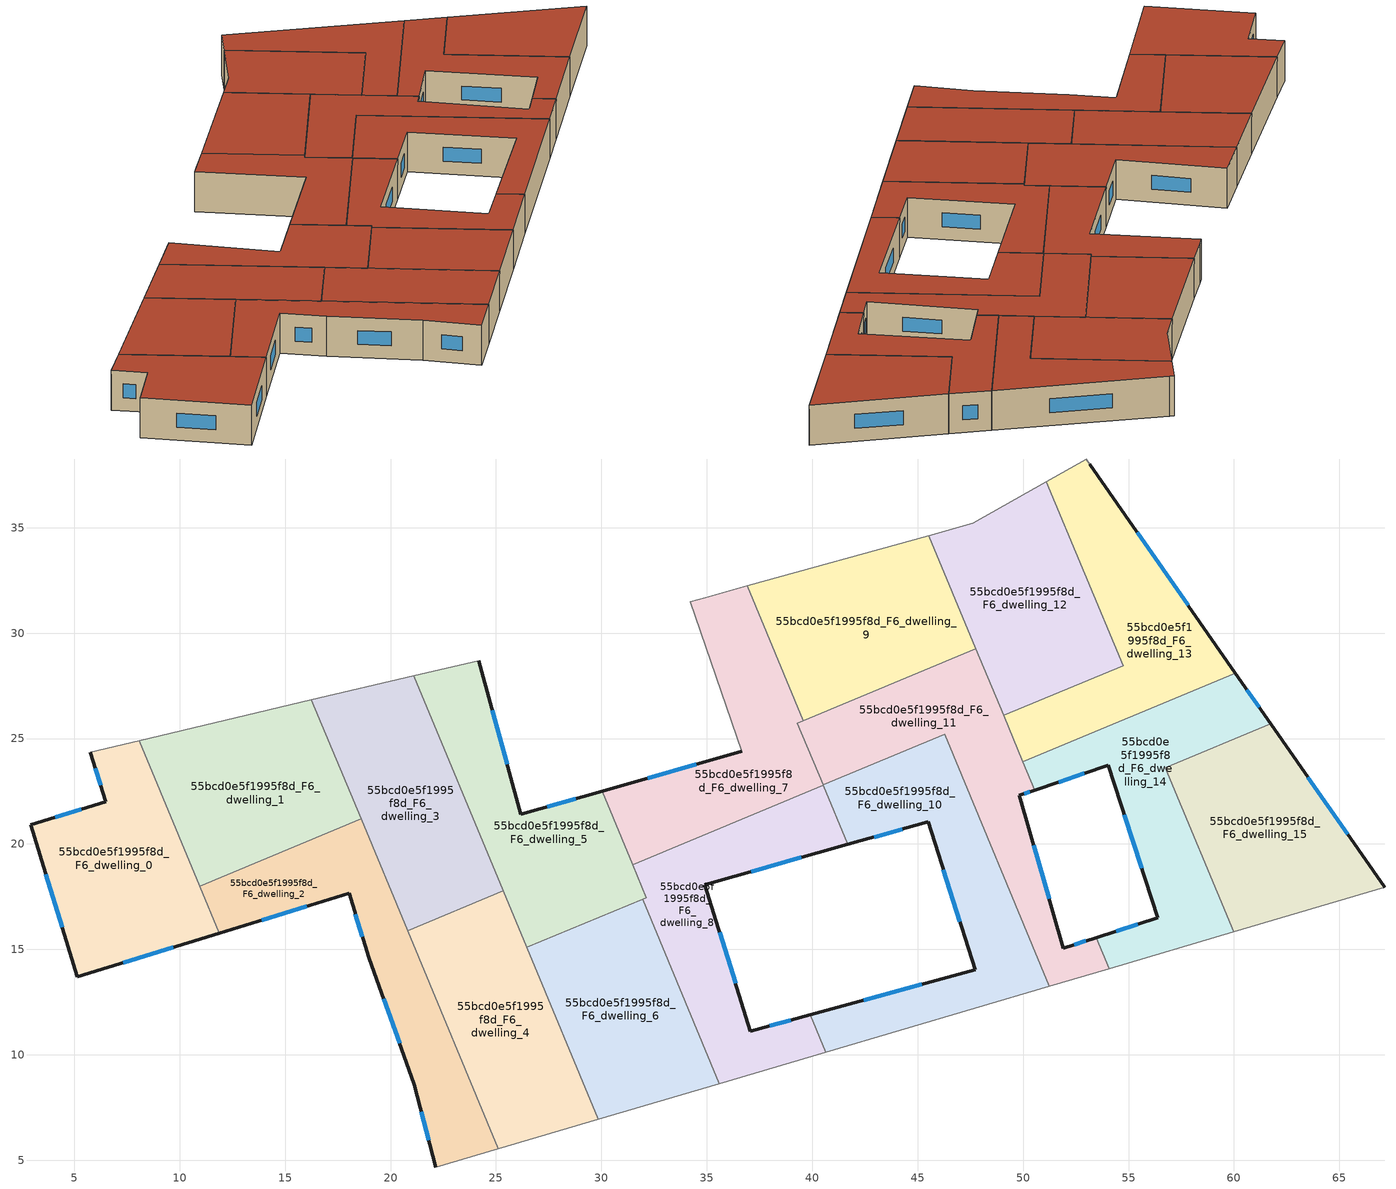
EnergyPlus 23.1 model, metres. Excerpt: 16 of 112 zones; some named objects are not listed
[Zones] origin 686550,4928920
55bcd0e5f1995f8d_F6_dwelling_0
 floor to 55bcd0e5f1995f8d_F5_dwelling_0 (EU_floor_Construction): 8.08,24.91 11.88,15.77 5.15,13.7 2.94,20.91 6.49,22.01 5.77,24.36 z18
 wall outside (EU_wall_Construction): 5.77,24.36 6.49,22.01 2.94,20.91 5.15,13.7 11.88,15.77 z18:21
 wall adiabatic (EU_wall_Construction): 8.08,24.91 5.77,24.36 z18:21
 wall to 55bcd0e5f1995f8d_F6_dwelling_1 (EU_wall_Construction): 10.95,18 8.08,24.91 z18:21
 wall to 55bcd0e5f1995f8d_F6_dwelling_2 (EU_wall_Construction): 11.88,15.77 10.95,18 z18:21
 window (EU_Window_Construction): 6,23.6 6.26,22.77 / 7.34,14.37 9.69,15.1 / 3.65,18.57 4.43,16.05 / 5.34,21.65 4.09,21.27 z18.98:20.02
 roof outside (EU_roof_Construction): 11.88,15.77 8.08,24.91 5.77,24.36 6.49,22.01 2.94,20.91 5.15,13.7 z21
55bcd0e5f1995f8d_F6_dwelling_1
 floor to 55bcd0e5f1995f8d_F5_dwelling_1 (EU_floor_Construction): 16.25,26.83 18.6,21.19 10.95,18 8.08,24.91 z18
 wall to 55bcd0e5f1995f8d_F6_dwelling_2 (EU_wall_Construction): 10.95,18 18.6,21.19 z18:21
 wall adiabatic (EU_wall_Construction): 16.25,26.83 8.08,24.91 z18:21
 wall to 55bcd0e5f1995f8d_F6_dwelling_3 (EU_wall_Construction): 18.6,21.19 16.25,26.83 z18:21
 roof outside (EU_roof_Construction): 18.6,21.19 16.25,26.83 8.08,24.91 10.95,18 z21
55bcd0e5f1995f8d_F6_dwelling_10
 floor to 55bcd0e5f1995f8d_F5_dwelling_10 (EU_floor_Construction): 46.28,25.19 51.25,13.25 40.64,10.13 39.9,11.9 47.73,14.04 45.49,21.05 41.7,19.98 40.52,22.8 z18
 wall outside (EU_wall_Construction): 41.7,19.98 45.49,21.05 47.73,14.04 39.9,11.9 z18:21
 wall to 55bcd0e5f1995f8d_F6_dwelling_11 (EU_wall_Construction): 51.25,13.25 46.28,25.19 40.52,22.8 z18:21
 wall adiabatic (EU_wall_Construction): 40.64,10.13 51.25,13.25 z18:21
 wall to 55bcd0e5f1995f8d_F6_dwelling_8 (EU_wall_Construction): 39.9,11.9 40.64,10.13 / 40.53,22.78 41.7,19.98 z18:21
 wall to 55bcd0e5f1995f8d_F6_dwelling_7 (EU_wall_Construction): 40.52,22.8 40.53,22.78 z18:21
 window (EU_Window_Construction): 42.93,20.33 44.26,20.7 / 45.19,13.35 42.45,12.6 / 46.22,18.77 47.01,16.32 z18.98:20.02
 roof outside (EU_roof_Construction): 51.25,13.25 46.28,25.19 40.52,22.8 41.7,19.98 45.49,21.05 47.73,14.04 39.9,11.9 40.64,10.13 z21
55bcd0e5f1995f8d_F6_dwelling_11
 floor to 55bcd0e5f1995f8d_F5_dwelling_11 (EU_floor_Construction): 47.76,29.26 50.56,22.55 49.81,22.3 51.91,15.06 53.46,15.56 54.08,14.09 51.25,13.25 46.28,25.19 40.52,22.8 39.3,25.74 z18
 wall outside (EU_wall_Construction): 53.46,15.56 51.91,15.06 49.81,22.3 50.56,22.55 z18:21
 wall to 55bcd0e5f1995f8d_F6_dwelling_14 (EU_wall_Construction): 54.08,14.09 53.46,15.56 / 50.56,22.55 49.99,23.9 z18:21
 wall adiabatic (EU_wall_Construction): 51.25,13.25 54.08,14.09 / 47.76,29.26 39.3,25.74 z18:21
 wall to 55bcd0e5f1995f8d_F6_dwelling_7 (EU_wall_Construction): 39.3,25.74 40.52,22.8 z18:21
 wall to 55bcd0e5f1995f8d_F6_dwelling_12 (EU_wall_Construction): 49.08,26.1 47.76,29.26 z18:21
 wall to 55bcd0e5f1995f8d_F6_dwelling_13 (EU_wall_Construction): 49.99,23.9 49.08,26.1 z18:21
 window (EU_Window_Construction): 52.96,15.4 52.42,15.22 / 50.05,22.38 50.31,22.47 / 51.23,17.41 50.5,19.95 z18.98:20.02
 roof outside (EU_roof_Construction): 54.08,14.09 53.46,15.56 51.91,15.06 49.81,22.3 50.56,22.55 47.76,29.26 39.3,25.74 40.52,22.8 46.28,25.19 51.25,13.25 z21
55bcd0e5f1995f8d_F6_dwelling_12
 floor to 55bcd0e5f1995f8d_F5_dwelling_12 (EU_floor_Construction): 51.1,37.19 54.74,28.46 49.08,26.1 45.53,34.63 47.61,35.21 z18
 wall adiabatic (EU_wall_Construction): 51.1,37.19 47.61,35.21 45.53,34.63 47.76,29.26 z18:21
 wall to 55bcd0e5f1995f8d_F6_dwelling_13 (EU_wall_Construction): 49.08,26.1 54.74,28.46 51.1,37.19 z18:21
 roof outside (EU_roof_Construction): 54.74,28.46 51.1,37.19 47.61,35.21 45.53,34.63 49.08,26.1 z21
55bcd0e5f1995f8d_F6_dwelling_13
 floor to 55bcd0e5f1995f8d_F5_dwelling_13 (EU_floor_Construction): 53.16,38.01 60.07,28.1 49.99,23.9 49.08,26.1 54.74,28.46 51.1,37.19 52.98,38.26 z18
 wall outside (EU_wall_Construction): 60.07,28.1 53.16,38.01 z18:21
 wall adiabatic (EU_wall_Construction): 53.16,38.01 52.98,38.26 51.1,37.19 z18:21
 wall to 55bcd0e5f1995f8d_F6_dwelling_14 (EU_wall_Construction): 49.99,23.9 60.07,28.1 z18:21
 window (EU_Window_Construction): 57.83,31.32 55.41,34.79 z18.98:20.02
 roof outside (EU_roof_Construction): 60.07,28.1 53.16,38.01 52.98,38.26 51.1,37.19 54.74,28.46 49.08,26.1 49.99,23.9 z21
55bcd0e5f1995f8d_F6_dwelling_14
 floor to 55bcd0e5f1995f8d_F5_dwelling_14 (EU_floor_Construction): 60.07,28.1 61.75,25.7 56.75,23.62 59.99,15.83 54.08,14.09 53.46,15.56 56.38,16.51 54.03,23.73 50.56,22.55 49.99,23.9 z18
 wall outside (EU_wall_Construction): 50.56,22.55 54.03,23.73 56.38,16.51 53.46,15.56 / 61.75,25.7 60.07,28.1 z18:21
 wall to 55bcd0e5f1995f8d_F6_dwelling_15 (EU_wall_Construction): 59.99,15.83 56.75,23.62 61.75,25.7 z18:21
 wall adiabatic (EU_wall_Construction): 54.08,14.09 59.99,15.83 z18:21
 window (EU_Window_Construction): 55.43,16.2 54.41,15.87 / 54.8,21.38 55.62,18.86 / 51.69,22.93 52.9,23.35 / 61.2,26.48 60.62,27.32 z18.98:20.02
 roof outside (EU_roof_Construction): 59.99,15.83 56.75,23.62 61.75,25.7 60.07,28.1 49.99,23.9 50.56,22.55 54.03,23.73 56.38,16.51 53.46,15.56 54.08,14.09 z21
55bcd0e5f1995f8d_F6_dwelling_15
 floor to 55bcd0e5f1995f8d_F5_dwelling_15 (EU_floor_Construction): 61.75,25.7 67.15,17.94 59.99,15.83 56.75,23.62 z18
 wall outside (EU_wall_Construction): 67.15,17.94 61.75,25.7 z18:21
 wall adiabatic (EU_wall_Construction): 59.99,15.83 67.15,17.94 z18:21
 window (EU_Window_Construction): 65.4,20.46 63.5,23.17 z18.98:20.02
 roof outside (EU_roof_Construction): 67.15,17.94 61.75,25.7 56.75,23.62 59.99,15.83 z21
55bcd0e5f1995f8d_F6_dwelling_2
 floor to 55bcd0e5f1995f8d_F5_dwelling_2 (EU_floor_Construction): 18.6,21.19 25.11,5.55 22.15,4.68 21.14,8.58 18.96,14.62 18.04,17.66 11.88,15.77 10.95,18 z18
 wall outside (EU_wall_Construction): 11.88,15.77 18.04,17.66 18.96,14.62 21.14,8.58 22.15,4.68 z18:21
 wall adiabatic (EU_wall_Construction): 22.15,4.68 25.11,5.55 z18:21
 wall to 55bcd0e5f1995f8d_F6_dwelling_4 (EU_wall_Construction): 25.11,5.55 20.81,15.88 z18:21
 wall to 55bcd0e5f1995f8d_F6_dwelling_3 (EU_wall_Construction): 20.81,15.88 18.6,21.19 z18:21
 window (EU_Window_Construction): 13.88,16.38 16.03,17.05 / 21.46,7.31 21.82,5.95 / 19.67,12.66 20.43,10.54 / 18.34,16.67 18.66,15.61 z18.98:20.02
 roof outside (EU_roof_Construction): 25.11,5.55 18.6,21.19 10.95,18 11.88,15.77 18.04,17.66 18.96,14.62 21.14,8.58 22.15,4.68 z21
55bcd0e5f1995f8d_F6_dwelling_3
 floor to 55bcd0e5f1995f8d_F5_dwelling_3 (EU_floor_Construction): 21.1,27.97 25.34,17.77 20.81,15.88 16.25,26.83 z18
 wall adiabatic (EU_wall_Construction): 21.1,27.97 16.25,26.83 z18:21
 wall to 55bcd0e5f1995f8d_F6_dwelling_4 (EU_wall_Construction): 20.81,15.88 25.34,17.77 z18:21
 wall to 55bcd0e5f1995f8d_F6_dwelling_5 (EU_wall_Construction): 25.34,17.77 21.1,27.97 z18:21
 roof outside (EU_roof_Construction): 25.34,17.77 21.1,27.97 16.25,26.83 20.81,15.88 z21
55bcd0e5f1995f8d_F6_dwelling_4
 floor to 55bcd0e5f1995f8d_F5_dwelling_4 (EU_floor_Construction): 25.34,17.77 29.85,6.95 25.11,5.55 20.81,15.88 z18
 wall adiabatic (EU_wall_Construction): 25.11,5.55 29.85,6.95 z18:21
 wall to 55bcd0e5f1995f8d_F6_dwelling_6 (EU_wall_Construction): 29.85,6.95 26.46,15.09 z18:21
 wall to 55bcd0e5f1995f8d_F6_dwelling_5 (EU_wall_Construction): 26.46,15.09 25.34,17.77 z18:21
 roof outside (EU_roof_Construction): 29.85,6.95 25.34,17.77 20.81,15.88 25.11,5.55 z21
55bcd0e5f1995f8d_F6_dwelling_5
 floor to 55bcd0e5f1995f8d_F5_dwelling_5 (EU_floor_Construction): 30.03,22.51 32.14,17.46 26.46,15.09 21.1,27.97 24.19,28.7 26.18,21.42 z18
 wall outside (EU_wall_Construction): 30.03,22.51 26.18,21.42 24.19,28.7 z18:21
 wall adiabatic (EU_wall_Construction): 24.19,28.7 21.1,27.97 z18:21
 wall to 55bcd0e5f1995f8d_F6_dwelling_7 (EU_wall_Construction): 31.49,19.02 30.03,22.51 z18:21
 wall to 55bcd0e5f1995f8d_F6_dwelling_6 (EU_wall_Construction): 26.46,15.09 31.95,17.38 z18:21
 wall to 55bcd0e5f1995f8d_F6_dwelling_8 (EU_wall_Construction): 31.95,17.38 32.14,17.46 31.49,19.02 z18:21
 window (EU_Window_Construction): 25.53,23.79 24.83,26.33 / 28.78,22.16 27.43,21.78 z18.98:20.02
 roof outside (EU_roof_Construction): 32.14,17.46 30.03,22.51 26.18,21.42 24.19,28.7 21.1,27.97 26.46,15.09 z21
55bcd0e5f1995f8d_F6_dwelling_6
 floor to 55bcd0e5f1995f8d_F5_dwelling_6 (EU_floor_Construction): 31.95,17.38 35.59,8.64 29.85,6.95 26.46,15.09 z18
 wall to 55bcd0e5f1995f8d_F6_dwelling_8 (EU_wall_Construction): 35.59,8.64 31.95,17.38 z18:21
 wall adiabatic (EU_wall_Construction): 29.85,6.95 35.59,8.64 z18:21
 roof outside (EU_roof_Construction): 35.59,8.64 31.95,17.38 26.46,15.09 29.85,6.95 z21
55bcd0e5f1995f8d_F6_dwelling_7
 floor to 55bcd0e5f1995f8d_F5_dwelling_7 (EU_floor_Construction): 36.92,32.24 39.58,25.85 39.3,25.74 40.53,22.78 31.49,19.02 30.03,22.51 36.67,24.39 34.22,31.49 34.92,31.68 z18
 wall outside (EU_wall_Construction): 36.67,24.39 30.03,22.51 z18:21
 wall adiabatic (EU_wall_Construction): 36.92,32.24 34.92,31.68 34.22,31.49 36.67,24.39 / 39.3,25.74 39.58,25.85 z18:21
 wall to 55bcd0e5f1995f8d_F6_dwelling_9 (EU_wall_Construction): 39.58,25.85 36.92,32.24 z18:21
 wall to 55bcd0e5f1995f8d_F6_dwelling_8 (EU_wall_Construction): 31.49,19.02 40.53,22.78 z18:21
 window (EU_Window_Construction): 34.51,23.78 32.19,23.12 z18.98:20.02
 roof outside (EU_roof_Construction): 40.53,22.78 39.3,25.74 39.58,25.85 36.92,32.24 34.92,31.68 34.22,31.49 36.67,24.39 30.03,22.51 31.49,19.02 z21
55bcd0e5f1995f8d_F6_dwelling_8
 floor to 55bcd0e5f1995f8d_F5_dwelling_8 (EU_floor_Construction): 40.53,22.78 41.7,19.98 34.91,18.07 37.06,11.13 39.9,11.9 40.64,10.13 35.59,8.64 31.95,17.38 32.14,17.46 31.49,19.02 z18
 wall outside (EU_wall_Construction): 39.9,11.9 37.06,11.13 34.91,18.07 41.7,19.98 z18:21
 wall adiabatic (EU_wall_Construction): 35.59,8.64 40.64,10.13 z18:21
 window (EU_Window_Construction): 37.11,18.69 39.49,19.36 / 36.36,13.39 35.61,15.81 / 38.98,11.65 37.99,11.38 z18.98:20.02
 roof outside (EU_roof_Construction): 40.64,10.13 39.9,11.9 37.06,11.13 34.91,18.07 41.7,19.98 40.53,22.78 31.49,19.02 32.14,17.46 31.95,17.38 35.59,8.64 z21
55bcd0e5f1995f8d_F6_dwelling_9
 floor to 55bcd0e5f1995f8d_F5_dwelling_9 (EU_floor_Construction): 45.53,34.63 47.76,29.26 39.58,25.85 36.92,32.24 z18
 wall adiabatic (EU_wall_Construction): 39.58,25.85 47.76,29.26 45.53,34.63 36.92,32.24 z18:21
 roof outside (EU_roof_Construction): 47.76,29.26 45.53,34.63 36.92,32.24 39.58,25.85 z21
[Building]
EU S2 Campaign: North Axis=0; Terrain=City; Solar Distribution=FullExterior
[Site:Location]
Bologna: Latitude=44.5; Longitude=11.25; Time Zone=1; Elevation=37
[SizingPeriod:WeatherFileDays]
AnnualSizingPeriod: Begin Month=1; Begin Day of Month=1; End Month=12; End Day of Month=31; Day of Week for Start Day=Monday; Use Weather File Daylight Saving Period=No; Use Weather File Rain and Snow Indicators=No
[MATERIAL]
EU_InternalMass_Material: Roughness=MediumRough; Thickness=0.1; Conductivity=1; Density=1800; Specific Heat=900; Thermal Absorptance=0.9; Solar Absorptance=0.7; Visible Absorptance=0.7
[MATERIAL:NOMASS] Roughness=MediumRough; Thermal Absorptance=0.9; Solar Absorptance=0.7; Visible Absorptance=0.7
Name | Thermal Resistance
EU_wall_NoMass | 0.905828
EU_roof_NoMass | 0.37593
EU_floor_NoMass | 0.67114
[WINDOWMATERIAL:SIMPLEGLAZINGSYSTEM]
EU_Window_SimpleGlazing: UFactor=4.52486; Solar Heat Gain Coefficient=0.85; Visible Transmittance=0.85
[CONSTRUCTION]
EU_wall_Construction: EU_wall_NoMass
EU_roof_Construction: EU_roof_NoMass
EU_floor_Construction: EU_floor_NoMass
EU_Window_Construction: EU_Window_SimpleGlazing
EU_InternalMass_Construction: EU_InternalMass_Material
[ZONE] Type=1; Multiplier=1; Ceiling Height=autocalculate; Floor Area=autocalculate; Part of Total Floor Area=Yes
Name | Volume
55bcd0e5f1995f8d_F6_dwelling_0 | 168.836
55bcd0e5f1995f8d_F6_dwelling_1 | 168.895
55bcd0e5f1995f8d_F6_dwelling_10 | 182.264
55bcd0e5f1995f8d_F6_dwelling_11 | 175.559
55bcd0e5f1995f8d_F6_dwelling_12 | 168.871
55bcd0e5f1995f8d_F6_dwelling_13 | 168.847
55bcd0e5f1995f8d_F6_dwelling_14 | 168.883
55bcd0e5f1995f8d_F6_dwelling_15 | 168.859
55bcd0e5f1995f8d_F6_dwelling_2 | 168.879
55bcd0e5f1995f8d_F6_dwelling_3 | 168.814
55bcd0e5f1995f8d_F6_dwelling_4 | 168.844
55bcd0e5f1995f8d_F6_dwelling_5 | 168.872
55bcd0e5f1995f8d_F6_dwelling_6 | 163.168
55bcd0e5f1995f8d_F6_dwelling_7 | 161.695
55bcd0e5f1995f8d_F6_dwelling_8 | 161.172
55bcd0e5f1995f8d_F6_dwelling_9 | 169.298
[INTERNALMASS] Construction=EU_InternalMass_Construction
Name | Zone or ZoneList | Surface Area
55bcd0e5f1995f8d_F6_dwelling_0_EU_InternalMass | 55bcd0e5f1995f8d_F6_dwelling_0 | 56.2783
55bcd0e5f1995f8d_F6_dwelling_1_EU_InternalMass | 55bcd0e5f1995f8d_F6_dwelling_1 | 56.2965
55bcd0e5f1995f8d_F6_dwelling_2_EU_InternalMass | 55bcd0e5f1995f8d_F6_dwelling_2 | 56.2935
55bcd0e5f1995f8d_F6_dwelling_3_EU_InternalMass | 55bcd0e5f1995f8d_F6_dwelling_3 | 56.2727
55bcd0e5f1995f8d_F6_dwelling_4_EU_InternalMass | 55bcd0e5f1995f8d_F6_dwelling_4 | 56.2805
55bcd0e5f1995f8d_F6_dwelling_5_EU_InternalMass | 55bcd0e5f1995f8d_F6_dwelling_5 | 56.2894
55bcd0e5f1995f8d_F6_dwelling_6_EU_InternalMass | 55bcd0e5f1995f8d_F6_dwelling_6 | 54.3892
55bcd0e5f1995f8d_F6_dwelling_7_EU_InternalMass | 55bcd0e5f1995f8d_F6_dwelling_7 | 53.8975
55bcd0e5f1995f8d_F6_dwelling_8_EU_InternalMass | 55bcd0e5f1995f8d_F6_dwelling_8 | 53.7227
55bcd0e5f1995f8d_F6_dwelling_9_EU_InternalMass | 55bcd0e5f1995f8d_F6_dwelling_9 | 56.4298
55bcd0e5f1995f8d_F6_dwelling_10_EU_InternalMass | 55bcd0e5f1995f8d_F6_dwelling_10 | 60.7505
55bcd0e5f1995f8d_F6_dwelling_11_EU_InternalMass | 55bcd0e5f1995f8d_F6_dwelling_11 | 58.52
55bcd0e5f1995f8d_F6_dwelling_12_EU_InternalMass | 55bcd0e5f1995f8d_F6_dwelling_12 | 56.2907
55bcd0e5f1995f8d_F6_dwelling_13_EU_InternalMass | 55bcd0e5f1995f8d_F6_dwelling_13 | 56.2823
55bcd0e5f1995f8d_F6_dwelling_14_EU_InternalMass | 55bcd0e5f1995f8d_F6_dwelling_14 | 56.294
55bcd0e5f1995f8d_F6_dwelling_15_EU_InternalMass | 55bcd0e5f1995f8d_F6_dwelling_15 | 56.287
[OTHEREQUIPMENT] Fuel Type=Electricity; Design Level Calculation Method=Watts/Area; Power per Zone Floor Area=1; Fraction Latent=0; Fraction Radiant=0; Fraction Lost=0; Carbon Dioxide Generation Rate=0; EndUse Subcategory=EU_Step8_InternalGains
Name | Zone or ZoneList or Space or SpaceList | Schedule
EU_Step8_InternalGain_55bcd0e5f1995f8d_F6_dwelling_0_f000 | 55bcd0e5f1995f8d_F6_dwelling_0 | EU_Step8_GainSchedule_55bcd0e5f1995f8d_F6_dwelling_0_f000
EU_Step8_InternalGain_55bcd0e5f1995f8d_F6_dwelling_1_f000 | 55bcd0e5f1995f8d_F6_dwelling_1 | EU_Step8_GainSchedule_55bcd0e5f1995f8d_F6_dwelling_1_f000
EU_Step8_InternalGain_55bcd0e5f1995f8d_F6_dwelling_2_f000 | 55bcd0e5f1995f8d_F6_dwelling_2 | EU_Step8_GainSchedule_55bcd0e5f1995f8d_F6_dwelling_2_f000
EU_Step8_InternalGain_55bcd0e5f1995f8d_F6_dwelling_3_f000 | 55bcd0e5f1995f8d_F6_dwelling_3 | EU_Step8_GainSchedule_55bcd0e5f1995f8d_F6_dwelling_3_f000
EU_Step8_InternalGain_55bcd0e5f1995f8d_F6_dwelling_4_f000 | 55bcd0e5f1995f8d_F6_dwelling_4 | EU_Step8_GainSchedule_55bcd0e5f1995f8d_F6_dwelling_4_f000
EU_Step8_InternalGain_55bcd0e5f1995f8d_F6_dwelling_5_f000 | 55bcd0e5f1995f8d_F6_dwelling_5 | EU_Step8_GainSchedule_55bcd0e5f1995f8d_F6_dwelling_5_f000
EU_Step8_InternalGain_55bcd0e5f1995f8d_F6_dwelling_6_f000 | 55bcd0e5f1995f8d_F6_dwelling_6 | EU_Step8_GainSchedule_55bcd0e5f1995f8d_F6_dwelling_6_f000
EU_Step8_InternalGain_55bcd0e5f1995f8d_F6_dwelling_7_f000 | 55bcd0e5f1995f8d_F6_dwelling_7 | EU_Step8_GainSchedule_55bcd0e5f1995f8d_F6_dwelling_7_f000
EU_Step8_InternalGain_55bcd0e5f1995f8d_F6_dwelling_8_f000 | 55bcd0e5f1995f8d_F6_dwelling_8 | EU_Step8_GainSchedule_55bcd0e5f1995f8d_F6_dwelling_8_f000
EU_Step8_InternalGain_55bcd0e5f1995f8d_F6_dwelling_9_f000 | 55bcd0e5f1995f8d_F6_dwelling_9 | EU_Step8_GainSchedule_55bcd0e5f1995f8d_F6_dwelling_9_f000
EU_Step8_InternalGain_55bcd0e5f1995f8d_F6_dwelling_10_f000 | 55bcd0e5f1995f8d_F6_dwelling_10 | EU_Step8_GainSchedule_55bcd0e5f1995f8d_F6_dwelling_10_f000
EU_Step8_InternalGain_55bcd0e5f1995f8d_F6_dwelling_11_f000 | 55bcd0e5f1995f8d_F6_dwelling_11 | EU_Step8_GainSchedule_55bcd0e5f1995f8d_F6_dwelling_11_f000
EU_Step8_InternalGain_55bcd0e5f1995f8d_F6_dwelling_12_f000 | 55bcd0e5f1995f8d_F6_dwelling_12 | EU_Step8_GainSchedule_55bcd0e5f1995f8d_F6_dwelling_12_f000
EU_Step8_InternalGain_55bcd0e5f1995f8d_F6_dwelling_13_f000 | 55bcd0e5f1995f8d_F6_dwelling_13 | EU_Step8_GainSchedule_55bcd0e5f1995f8d_F6_dwelling_13_f000
EU_Step8_InternalGain_55bcd0e5f1995f8d_F6_dwelling_14_f000 | 55bcd0e5f1995f8d_F6_dwelling_14 | EU_Step8_GainSchedule_55bcd0e5f1995f8d_F6_dwelling_14_f000
EU_Step8_InternalGain_55bcd0e5f1995f8d_F6_dwelling_15_f000 | 55bcd0e5f1995f8d_F6_dwelling_15 | EU_Step8_GainSchedule_55bcd0e5f1995f8d_F6_dwelling_15_f000
[ZONEVENTILATION:DESIGNFLOWRATE] Schedule=EU_AlwaysOn; Design Flow Rate Calculation Method=AirChanges/Hour; Air Changes per Hour=0.73129; Ventilation Type=Natural; Fan Pressure Rise=0; Fan Total Efficiency=1; Constant Term Coefficient=1; Temperature Term Coefficient=0; Velocity Term Coefficient=0; Velocity Squared Term Coefficient=0; Minimum Indoor Temperature=-100; Maximum Indoor Temperature=100; Delta Temperature=-100; Minimum Outdoor Temperature=-100; Maximum Outdoor Temperature=100; Maximum Wind Speed=40
Name | Zone or ZoneList or Space or SpaceList
EU_ConstantAir_55bcd0e5f1995f8d_F6_dwelling_0 | 55bcd0e5f1995f8d_F6_dwelling_0
EU_ConstantAir_55bcd0e5f1995f8d_F6_dwelling_1 | 55bcd0e5f1995f8d_F6_dwelling_1
EU_ConstantAir_55bcd0e5f1995f8d_F6_dwelling_2 | 55bcd0e5f1995f8d_F6_dwelling_2
EU_ConstantAir_55bcd0e5f1995f8d_F6_dwelling_3 | 55bcd0e5f1995f8d_F6_dwelling_3
EU_ConstantAir_55bcd0e5f1995f8d_F6_dwelling_4 | 55bcd0e5f1995f8d_F6_dwelling_4
EU_ConstantAir_55bcd0e5f1995f8d_F6_dwelling_5 | 55bcd0e5f1995f8d_F6_dwelling_5
EU_ConstantAir_55bcd0e5f1995f8d_F6_dwelling_6 | 55bcd0e5f1995f8d_F6_dwelling_6
EU_ConstantAir_55bcd0e5f1995f8d_F6_dwelling_7 | 55bcd0e5f1995f8d_F6_dwelling_7
EU_ConstantAir_55bcd0e5f1995f8d_F6_dwelling_8 | 55bcd0e5f1995f8d_F6_dwelling_8
EU_ConstantAir_55bcd0e5f1995f8d_F6_dwelling_9 | 55bcd0e5f1995f8d_F6_dwelling_9
EU_ConstantAir_55bcd0e5f1995f8d_F6_dwelling_10 | 55bcd0e5f1995f8d_F6_dwelling_10
EU_ConstantAir_55bcd0e5f1995f8d_F6_dwelling_11 | 55bcd0e5f1995f8d_F6_dwelling_11
EU_ConstantAir_55bcd0e5f1995f8d_F6_dwelling_12 | 55bcd0e5f1995f8d_F6_dwelling_12
EU_ConstantAir_55bcd0e5f1995f8d_F6_dwelling_13 | 55bcd0e5f1995f8d_F6_dwelling_13
EU_ConstantAir_55bcd0e5f1995f8d_F6_dwelling_14 | 55bcd0e5f1995f8d_F6_dwelling_14
EU_ConstantAir_55bcd0e5f1995f8d_F6_dwelling_15 | 55bcd0e5f1995f8d_F6_dwelling_15
[HVACTEMPLATE:ZONE:IDEALLOADSAIRSYSTEM] System Availability Schedule=EU_AlwaysOn; Maximum Heating Supply Air Temperature=50; Minimum Cooling Supply Air Temperature=13; Maximum Heating Supply Air Humidity Ratio=0.0156; Minimum Cooling Supply Air Humidity Ratio=0.0077; Heating Limit=NoLimit; Cooling Limit=NoLimit; Heating Availability Schedule=EU_AlwaysOn; Cooling Availability Schedule=EU_CoolingOff; Dehumidification Control Type=ConstantSensibleHeatRatio; Cooling Sensible Heat Ratio=0.7; Dehumidification Setpoint=60; Humidification Control Type=None; Humidification Setpoint=30; Outdoor Air Method=None; Outdoor Air Flow Rate per Person=0.00944; Outdoor Air Flow Rate per Zone Floor Area=0; Outdoor Air Flow Rate per Zone=0; Demand Controlled Ventilation Type=None; Outdoor Air Economizer Type=NoEconomizer; Heat Recovery Type=None; Sensible Heat Recovery Effectiveness=0.7; Latent Heat Recovery Effectiveness=0.65
Name | Template Thermostat
55bcd0e5f1995f8d_F6_dwelling_0 | EU_HeatOnly_55bcd0e5f1995f8d_F6_dwelling_0
55bcd0e5f1995f8d_F6_dwelling_1 | EU_HeatOnly_55bcd0e5f1995f8d_F6_dwelling_1
55bcd0e5f1995f8d_F6_dwelling_2 | EU_HeatOnly_55bcd0e5f1995f8d_F6_dwelling_2
55bcd0e5f1995f8d_F6_dwelling_3 | EU_HeatOnly_55bcd0e5f1995f8d_F6_dwelling_3
55bcd0e5f1995f8d_F6_dwelling_4 | EU_HeatOnly_55bcd0e5f1995f8d_F6_dwelling_4
55bcd0e5f1995f8d_F6_dwelling_5 | EU_HeatOnly_55bcd0e5f1995f8d_F6_dwelling_5
55bcd0e5f1995f8d_F6_dwelling_6 | EU_HeatOnly_55bcd0e5f1995f8d_F6_dwelling_6
55bcd0e5f1995f8d_F6_dwelling_7 | EU_HeatOnly_55bcd0e5f1995f8d_F6_dwelling_7
55bcd0e5f1995f8d_F6_dwelling_8 | EU_HeatOnly_55bcd0e5f1995f8d_F6_dwelling_8
55bcd0e5f1995f8d_F6_dwelling_9 | EU_HeatOnly_55bcd0e5f1995f8d_F6_dwelling_9
55bcd0e5f1995f8d_F6_dwelling_10 | EU_HeatOnly_55bcd0e5f1995f8d_F6_dwelling_10
55bcd0e5f1995f8d_F6_dwelling_11 | EU_HeatOnly_55bcd0e5f1995f8d_F6_dwelling_11
55bcd0e5f1995f8d_F6_dwelling_12 | EU_HeatOnly_55bcd0e5f1995f8d_F6_dwelling_12
55bcd0e5f1995f8d_F6_dwelling_13 | EU_HeatOnly_55bcd0e5f1995f8d_F6_dwelling_13
55bcd0e5f1995f8d_F6_dwelling_14 | EU_HeatOnly_55bcd0e5f1995f8d_F6_dwelling_14
55bcd0e5f1995f8d_F6_dwelling_15 | EU_HeatOnly_55bcd0e5f1995f8d_F6_dwelling_15
[SIZING:ZONE] Zone Cooling Design Supply Air Temperature Input Method=SupplyAirTemperature; Zone Cooling Design Supply Air Temperature=13; Zone Heating Design Supply Air Temperature Input Method=SupplyAirTemperature; Zone Heating Design Supply Air Temperature=50; Zone Cooling Design Supply Air Humidity Ratio=0.008; Zone Heating Design Supply Air Humidity Ratio=0.008; Cooling Design Air Flow Method=DesignDay; Cooling Design Air Flow Rate=0; Cooling Minimum Air Flow per Zone Floor Area=0.000762; Cooling Minimum Air Flow=0; Cooling Minimum Air Flow Fraction=0.2; Heating Design Air Flow Method=DesignDay; Heating Design Air Flow Rate=0; Heating Maximum Air Flow per Zone Floor Area=0.002032; Heating Maximum Air Flow=0.141576; Heating Maximum Air Flow Fraction=0.3; Account for Dedicated Outdoor Air System=No; Dedicated Outdoor Air System Control Strategy=NeutralSupplyAir; Dedicated Outdoor Air Low Setpoint Temperature for Design=autosize; Dedicated Outdoor Air High Setpoint Temperature for Design=autosize; Zone Load Sizing Method=Sensible Load Only No Latent Load; Zone Latent Cooling Design Supply Air Humidity Ratio Input Method=HumidityRatioDifference; Zone Cooling Design Supply Air Humidity Ratio Difference=0.005; Zone Latent Heating Design Supply Air Humidity Ratio Input Method=HumidityRatioDifference; Zone Humidification Design Supply Air Humidity Ratio Difference=0.005
55bcd0e5f1995f8d_F6_dwelling_0; 55bcd0e5f1995f8d_F6_dwelling_1; 55bcd0e5f1995f8d_F6_dwelling_2; 55bcd0e5f1995f8d_F6_dwelling_3; 55bcd0e5f1995f8d_F6_dwelling_4; 55bcd0e5f1995f8d_F6_dwelling_5; 55bcd0e5f1995f8d_F6_dwelling_6; 55bcd0e5f1995f8d_F6_dwelling_7; 55bcd0e5f1995f8d_F6_dwelling_8; 55bcd0e5f1995f8d_F6_dwelling_9; 55bcd0e5f1995f8d_F6_dwelling_10; 55bcd0e5f1995f8d_F6_dwelling_11; 55bcd0e5f1995f8d_F6_dwelling_12; 55bcd0e5f1995f8d_F6_dwelling_13; 55bcd0e5f1995f8d_F6_dwelling_14; 55bcd0e5f1995f8d_F6_dwelling_15
[SCHEDULE:CONSTANT]
Name | Hourly Value
EU_AlwaysOn | 1
EU_CoolingOff | 0
[SCHEDULE:FILE] Column Number=1; Rows to Skip at Top=0; Number of Hours of Data=8760; Column Separator=Comma; Interpolate to Timestep=No; Minutes per Item=60; Adjust Schedule for Daylight Savings=Yes
Name | File
EU_Step8_GainSchedule_55bcd0e5f1995f8d_F6_dwelling_0_f000 | ../../schedules/55bcd0e5f1995f8d/55bcd0e5f1995f8d_F6_dwelling_0_f000_gain.csv
EU_Step8_GainSchedule_55bcd0e5f1995f8d_F6_dwelling_1_f000 | ../../schedules/55bcd0e5f1995f8d/55bcd0e5f1995f8d_F6_dwelling_1_f000_gain.csv
EU_Step8_GainSchedule_55bcd0e5f1995f8d_F6_dwelling_2_f000 | ../../schedules/55bcd0e5f1995f8d/55bcd0e5f1995f8d_F6_dwelling_2_f000_gain.csv
EU_Step8_GainSchedule_55bcd0e5f1995f8d_F6_dwelling_3_f000 | ../../schedules/55bcd0e5f1995f8d/55bcd0e5f1995f8d_F6_dwelling_3_f000_gain.csv
EU_Step8_GainSchedule_55bcd0e5f1995f8d_F6_dwelling_4_f000 | ../../schedules/55bcd0e5f1995f8d/55bcd0e5f1995f8d_F6_dwelling_4_f000_gain.csv
EU_Step8_GainSchedule_55bcd0e5f1995f8d_F6_dwelling_5_f000 | ../../schedules/55bcd0e5f1995f8d/55bcd0e5f1995f8d_F6_dwelling_5_f000_gain.csv
EU_Step8_GainSchedule_55bcd0e5f1995f8d_F6_dwelling_6_f000 | ../../schedules/55bcd0e5f1995f8d/55bcd0e5f1995f8d_F6_dwelling_6_f000_gain.csv
EU_Step8_GainSchedule_55bcd0e5f1995f8d_F6_dwelling_7_f000 | ../../schedules/55bcd0e5f1995f8d/55bcd0e5f1995f8d_F6_dwelling_7_f000_gain.csv
EU_Step8_GainSchedule_55bcd0e5f1995f8d_F6_dwelling_8_f000 | ../../schedules/55bcd0e5f1995f8d/55bcd0e5f1995f8d_F6_dwelling_8_f000_gain.csv
EU_Step8_GainSchedule_55bcd0e5f1995f8d_F6_dwelling_9_f000 | ../../schedules/55bcd0e5f1995f8d/55bcd0e5f1995f8d_F6_dwelling_9_f000_gain.csv
EU_Step8_GainSchedule_55bcd0e5f1995f8d_F6_dwelling_10_f000 | ../../schedules/55bcd0e5f1995f8d/55bcd0e5f1995f8d_F6_dwelling_10_f000_gain.csv
EU_Step8_GainSchedule_55bcd0e5f1995f8d_F6_dwelling_11_f000 | ../../schedules/55bcd0e5f1995f8d/55bcd0e5f1995f8d_F6_dwelling_11_f000_gain.csv
EU_Step8_GainSchedule_55bcd0e5f1995f8d_F6_dwelling_12_f000 | ../../schedules/55bcd0e5f1995f8d/55bcd0e5f1995f8d_F6_dwelling_12_f000_gain.csv
EU_Step8_GainSchedule_55bcd0e5f1995f8d_F6_dwelling_13_f000 | ../../schedules/55bcd0e5f1995f8d/55bcd0e5f1995f8d_F6_dwelling_13_f000_gain.csv
EU_Step8_GainSchedule_55bcd0e5f1995f8d_F6_dwelling_14_f000 | ../../schedules/55bcd0e5f1995f8d/55bcd0e5f1995f8d_F6_dwelling_14_f000_gain.csv
EU_Step8_GainSchedule_55bcd0e5f1995f8d_F6_dwelling_15_f000 | ../../schedules/55bcd0e5f1995f8d/55bcd0e5f1995f8d_F6_dwelling_15_f000_gain.csv
